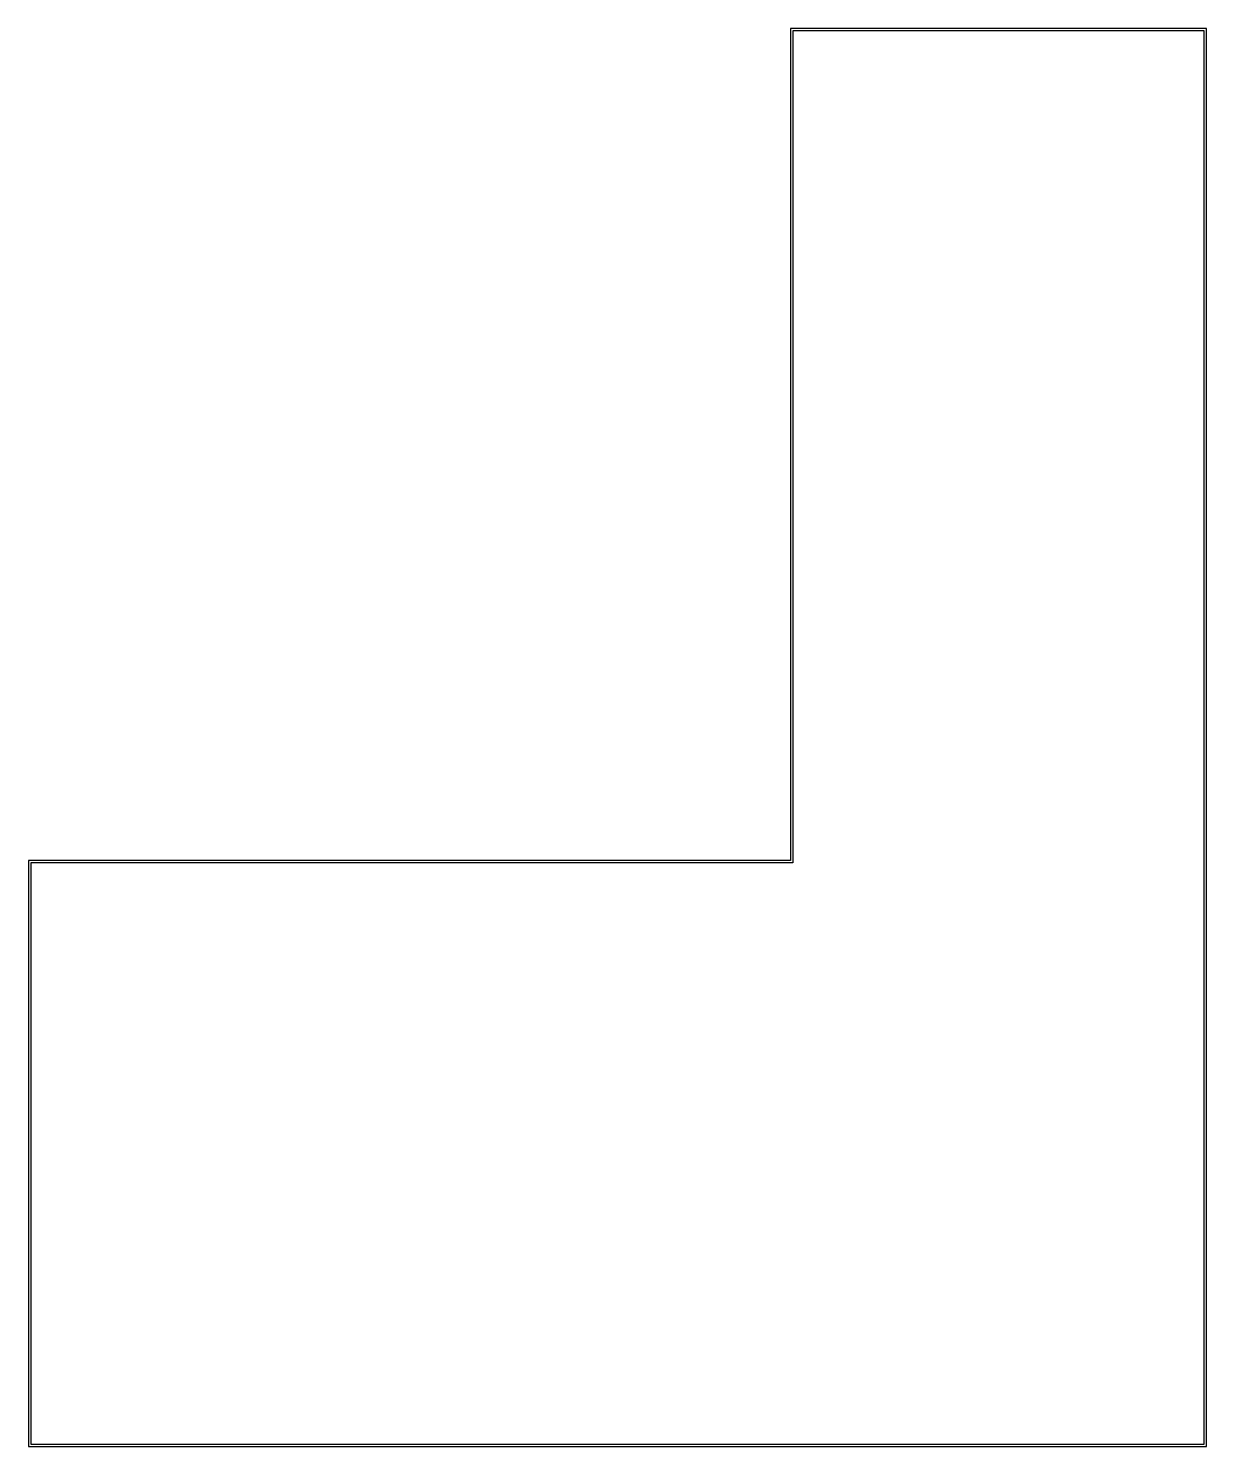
# Model space of a CAD drawing. Header units: millimetres. Extents: x 0 to 100, y 0 to 121.
import ezdxf

# ---------------------------------------------------------------- set-up
doc = ezdxf.new("R2010")
doc.units = ezdxf.units.MM
doc.layers.add('CERRAMIENTOS', color=7, linetype='Continuous')

msp = doc.modelspace()

# ---------------------------------------------------------------- linework, layer by layer
at = {"layer": 'CERRAMIENTOS'}
msp.add_lwpolyline([(-0.2, -0.2), (100.3, -0.2), (100.3, 120.8), (64.8, 120.8), (64.8, 49.8), (-0.2, 49.8), (-0.2, -0.2)], dxfattribs=at)
msp.add_lwpolyline([(0, 0), (100.1, 0), (100.1, 120.6), (65, 120.6), (65, 49.6), (0, 49.6)], close=True, dxfattribs=at)

doc.saveas('drawing.dxf')
